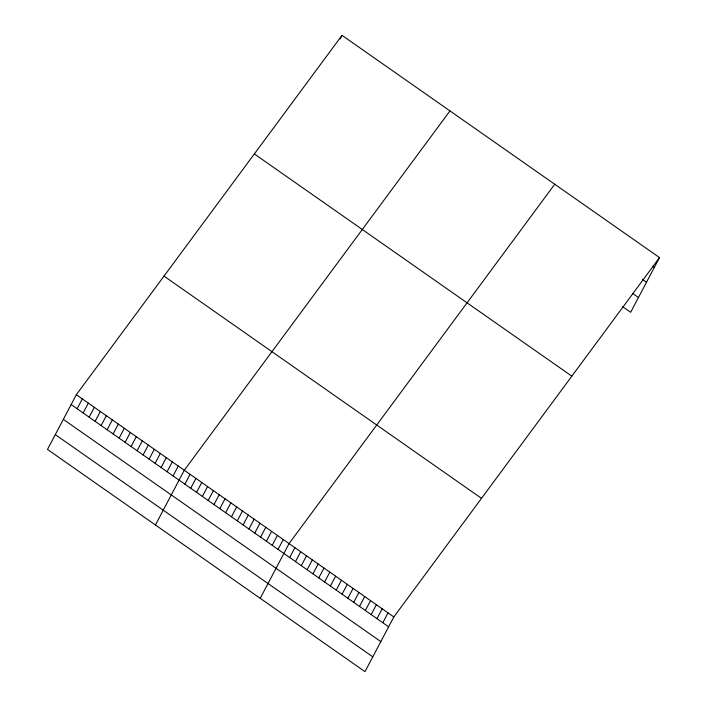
<?xml version="1.0" encoding="UTF-8"?>
<svg xmlns="http://www.w3.org/2000/svg" width="707" height="707" viewBox="0 0 707 707"><rect width="100%" height="100%" fill="white"/><g stroke="black" fill="none" stroke-linecap="round" stroke-linejoin="round"><path stroke-width="1.06" d="M76.338 394.7L47.493 449.413L364.98 671.65L393.834 616.928L659.507 257.587L342.02 35.35L76.338 394.7L393.834 616.928M77.134 408.761L82.339 398.898M83.134 412.959L88.331 403.087M89.126 417.157L94.331 407.285M95.127 421.354L100.332 411.483M101.119 425.552L106.324 415.681M107.119 429.75L112.325 419.878M113.12 433.948L118.316 424.076M119.112 438.146L124.317 428.274M125.112 442.343L130.318 432.472M340.129 38.938L342.02 35.35M131.104 446.541L136.31 436.67M137.105 450.739L142.31 440.868M143.106 454.937L148.302 445.065M149.097 459.135L154.303 449.263M155.098 463.332L160.295 453.461M161.09 467.53L166.295 457.659M167.091 471.728L172.296 461.857M173.091 475.926L178.288 466.054M155.434 524.974L184.288 470.252L449.97 110.911M184.907 484.198L190.103 474.326M190.722 488.272L195.927 478.4M196.546 492.346L201.751 482.474M202.37 496.42L207.566 486.549M208.185 500.494L213.39 490.623M214.009 504.568L219.214 494.706M219.833 508.642L225.029 498.78M225.648 512.716L230.853 502.854M231.472 516.79L236.677 506.928M237.287 520.865L242.492 511.002M243.111 524.939L248.316 515.076M248.935 529.013L254.131 519.15M254.75 533.087L259.955 523.224M260.574 537.161L265.779 527.298M266.398 541.235L271.594 531.372M272.213 545.309L277.418 535.446M278.037 549.383L283.242 539.521M260.211 598.316L289.057 543.595L554.739 184.244M289.676 557.531L294.881 547.669M295.499 561.605L300.696 551.743M301.315 565.68L306.52 555.817M307.138 569.754L312.344 559.891M312.962 573.828L318.159 563.965M318.777 577.902L323.983 568.039M324.601 581.976L329.807 572.113M330.425 586.05L335.622 576.187M336.24 590.133L341.446 580.261M342.064 594.207L347.27 584.336M347.879 598.281L353.085 588.41M353.703 602.355L358.909 592.484M359.527 606.429L364.724 596.558M365.342 610.503L370.548 600.632M371.166 614.577L376.371 604.706M376.99 618.652L382.187 608.78M382.805 622.726L388.01 612.854M659.507 257.587L630.662 312.3L622.346 306.485M652.649 266.283L654.311 267.449M642.345 279.345L646.507 282.252M632.641 293.432L638.465 297.506M254.343 153.932L571.839 376.168M164.015 276.11L481.502 498.347M71.142 404.563L388.629 626.8M63.33 419.366L380.826 641.603M55.296 434.619L372.783 656.847"/></g></svg>
